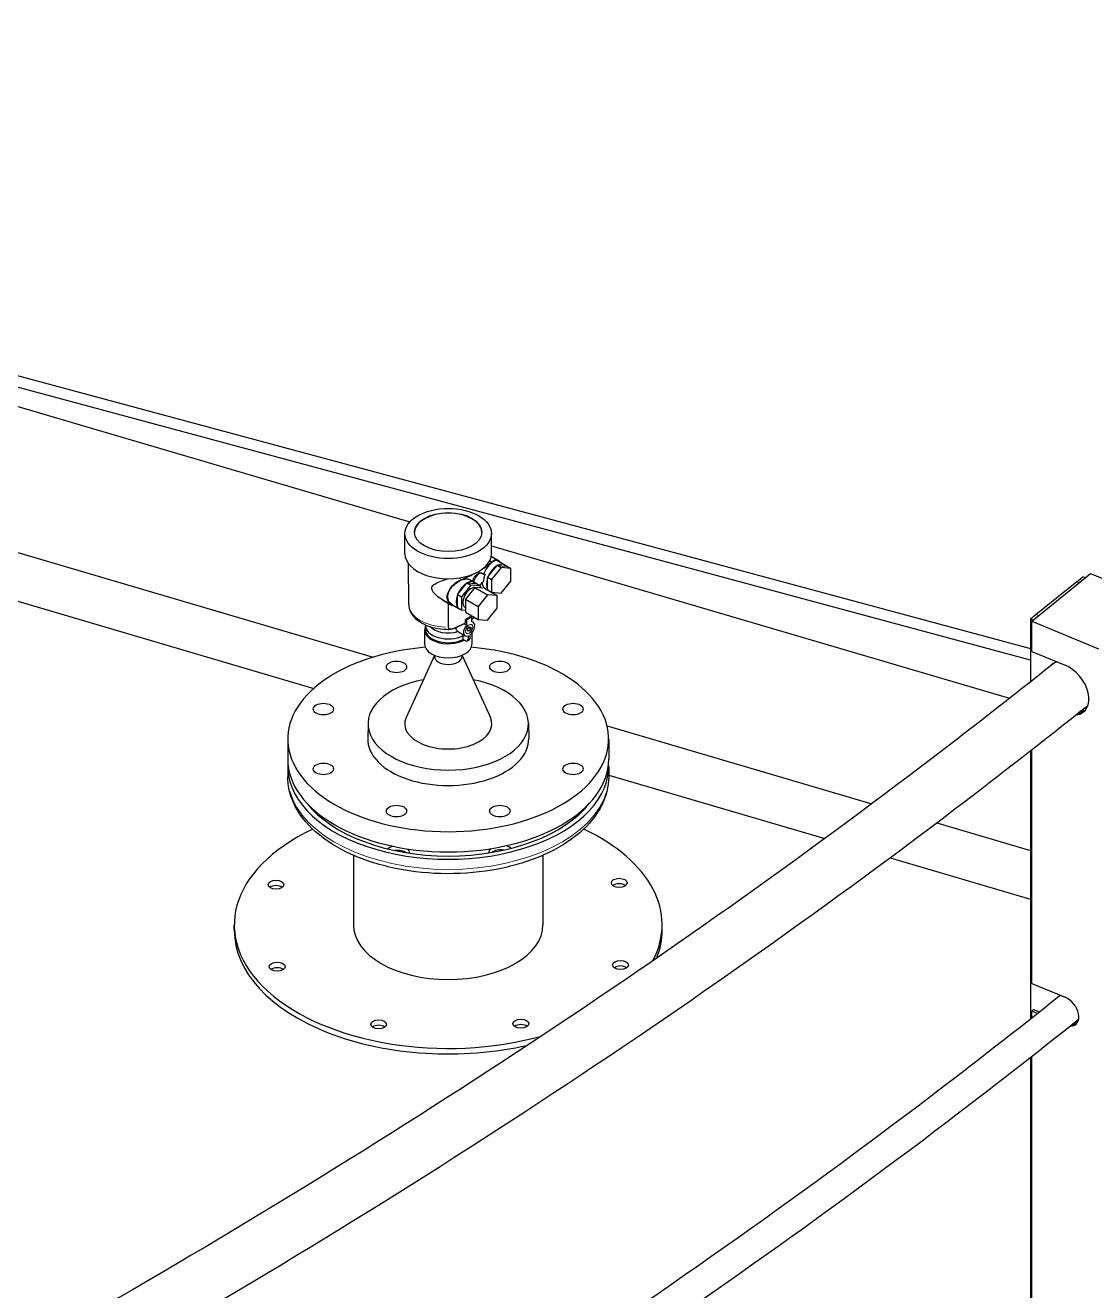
# Model space of a CAD drawing. Header units: millimetres. Extents: x 0 to 89100, y 0 to 63000.
# Drawn here: x 72503 to 73215, y 55637 to 56480 of the extents above; entities that cross this region are included whole.
import ezdxf

# ---------------------------------------------------------------- set-up
doc = ezdxf.new("R2010")
doc.units = ezdxf.units.MM
doc.header["$LTSCALE"] = 150
doc.layers.add('Visible', color=7, linetype='Continuous', lineweight=25)
doc.layers.add('Visible Narrow', color=7, linetype='Continuous', lineweight=18)

msp = doc.modelspace()

# ---------------------------------------------------------------- linework, layer by layer
at = {"layer": 'Visible'}
for p, q in [((73172.05, 56057.27), (68580.51, 57293.42)), ((68585.58, 57299.7), (73172.05, 56064.92)), ((72291.92, 56286.52), (72758.73, 56149.26)), ((72223.85, 56209.35), (72734.32, 56059.25)), ((72223.85, 56176.89), (72694.78, 56038.42)), ((72755.43, 56128.07), (72755.43, 56141.52)), ((72813.13, 56128.07), (72813.13, 56141.52)), ((72813.13, 56133.26), (73158.21, 56031.8)), ((72758.02, 56094.18), (72757.73, 56121.54)), ((72812.98, 56126.33), (72817.26, 56123.85)), ((72813.28, 56122.57), (72813.28, 56122.57)), ((72817.1, 56123.44), (72821.96, 56120.64)), ((72806.55, 56115.2), (72807.14, 56114.86)), ((72808.82, 56114.25), (72807.98, 56113.76)), ((72808.13, 56114.65), (72808.82, 56114.25)), ((72810.87, 56112.86), (72816.55, 56119.93)), ((72819.55, 56118.82), (72813.18, 56110.91)), ((72816.9, 56120.35), (72816.55, 56119.93)), ((72817.24, 56120.32), (72816.9, 56120.35)), ((72816.9, 56120.35), (72819.55, 56118.82)), ((72817.24, 56120.32), (72822.92, 56119.82)), ((72825.91, 56118.25), (72819.55, 56118.82)), ((72823.26, 56119.78), (72822.92, 56119.82)), ((72823.26, 56119.78), (72825.91, 56118.25)), ((72825.91, 56109.77), (72825.91, 56118.25)), ((73172.91, 56083.2), (73212.19, 56114.89)), ((73212.19, 56114.89), (73256.72, 56096.5)), ((72790.72, 56101.23), (72796.4, 56108.29)), ((72799.39, 56107.19), (72793.03, 56099.27)), ((72802.05, 56105.66), (72795.68, 56097.74)), ((72796.74, 56108.72), (72796.4, 56108.29)), ((72797.08, 56108.69), (72796.74, 56108.72)), ((72796.74, 56108.72), (72799.39, 56107.19)), ((72797.08, 56108.69), (72802.77, 56108.18)), ((72798.92, 56110.67), (72801.81, 56109)), ((72805.76, 56106.62), (72799.39, 56107.19)), ((72801.42, 56109.97), (72800.77, 56109.6)), ((72800.79, 56110.34), (72801.42, 56109.97)), ((72808.41, 56105.09), (72802.05, 56105.66)), ((72802.05, 56105.66), (72810.53, 56100.76)), ((72803.11, 56108.15), (72802.77, 56108.18)), ((72803.11, 56108.15), (72805.76, 56106.62)), ((72805.76, 56105.32), (72805.76, 56106.62)), ((72806.9, 56108.85), (72807.62, 56109.27)), ((72808.41, 56105.09), (72816.9, 56100.19)), ((72810.87, 56112.86), (72810.53, 56112.44)), ((72810.53, 56112.44), (72810.53, 56111.98)), ((72810.53, 56112.44), (72813.18, 56110.91)), ((72810.53, 56104.41), (72810.53, 56111.98)), ((72813.18, 56110.91), (72813.18, 56102.42)), ((72819.55, 56101.85), (72825.91, 56109.77)), ((73203.03, 56109.39), (73175.97, 56087.55)), ((73203.03, 56109.39), (73206.96, 56112.56)), ((73208.5, 56111.92), (73206.96, 56112.56)), ((72778.12, 56098.88), (72785.76, 56094.46)), ((72780.5, 56097.43), (72787.02, 56093.66)), ((72790.72, 56101.23), (72790.38, 56100.8)), ((72790.38, 56100.8), (72790.38, 56100.35)), ((72790.38, 56100.8), (72793.03, 56099.27)), ((72790.38, 56092.77), (72790.38, 56100.35)), ((72793.03, 56099.27), (72793.03, 56090.78)), ((72795.68, 56097.74), (72795.68, 56089.25)), ((72795.68, 56097.74), (72804.17, 56092.84)), ((72810.53, 56100.76), (72804.17, 56092.84)), ((72810.53, 56104.41), (72810.53, 56103.95)), ((72810.53, 56103.95), (72813.18, 56102.42)), ((72816.9, 56100.19), (72810.53, 56100.76)), ((72813.18, 56102.42), (72819.55, 56101.85)), ((72816.9, 56091.7), (72816.9, 56100.19)), ((72786.82, 56094.27), (72791.68, 56091.46)), ((72790.38, 56092.77), (72790.38, 56092.32)), ((72790.38, 56092.32), (72793.03, 56090.78)), ((72793.03, 56090.78), (72795.68, 56090.55)), ((72795.64, 56092.21), (72795.68, 56092.18)), ((72795.68, 56089.25), (72804.17, 56084.35)), ((72804.17, 56092.84), (72804.17, 56084.35)), ((72810.53, 56083.79), (72816.9, 56091.7)), ((72769.19, 56077.54), (72769.19, 56080.07)), ((72794.89, 56081.44), (72796.37, 56080.58)), ((72795.68, 56084.27), (72799.39, 56086.41)), ((72795.68, 56084.27), (72796.37, 56083.87)), ((72795.68, 56081.85), (72795.68, 56084.27)), ((72800.08, 56086.02), (72796.37, 56083.87)), ((72796.37, 56083.87), (72796.37, 56080.58)), ((72797.17, 56078.04), (72798.23, 56079.36)), ((72798.23, 56079.36), (72799.29, 56079.26)), ((72799.29, 56079.26), (72799.29, 56077.85)), ((72799.39, 56086.41), (72800.08, 56086.02)), ((72800.08, 56082.73), (72800.08, 56086.02)), ((72800.08, 56082.93), (72800.85, 56082.49)), ((72804.17, 56084.35), (72810.53, 56083.79)), ((73175.97, 56087.55), (73172.05, 56084.38)), ((73173.59, 56083.75), (73172.05, 56084.38)), ((73172.05, 56084.38), (73172.05, 56042.72)), ((73172.91, 56083.2), (73217.44, 56064.81)), ((73172.91, 56062.99), (73172.91, 56083.2)), ((72768.53, 56077.24), (72768.53, 56067.79)), ((72791.06, 56076.02), (72795.6, 56073.4)), ((72794.27, 56071.01), (72794.27, 56073.54)), ((72794.27, 56071.01), (72795.71, 56070.18)), ((72797.02, 56070.05), (72798.35, 56070.82)), ((72797.17, 56076.62), (72797.17, 56078.04)), ((72798.23, 56076.53), (72797.17, 56077.14)), ((72798.23, 56076.53), (72797.17, 56076.62)), ((72797.57, 56073.34), (72797.57, 56071.25)), ((72799.29, 56077.85), (72797.74, 56078.74)), ((72799.29, 56077.85), (72798.23, 56076.53)), ((72798.89, 56072.02), (72798.89, 56074.11)), ((72800.03, 56075.24), (72800.03, 56067.79)), ((73172.91, 56062.99), (73195.18, 56053.8)), ((72775.08, 56060.33), (72756.22, 56019.08)), ((72775.08, 56060.41), (72775.08, 56059.64)), ((72793.48, 56060.41), (72793.48, 56059.64)), ((72793.48, 56060.33), (72812.34, 56019.08)), ((73207.48, 56023.07), (73207.48, 56024.61)), ((73207.82, 56023.12), (73207.84, 56023.13)), ((72730.88, 56015.19), (72730.66, 56005.08)), ((72837.69, 56015.19), (72837.9, 56005.08)), ((72890.07, 56013.46), (73066.44, 55961.6)), ((72677.41, 56004.7), (72677.41, 55991.23)), ((72891.16, 56004.7), (72891.16, 55991.23)), ((73172.05, 55996.63), (73172.05, 55818.16)), ((73172.91, 55841.93), (73172.91, 55997.31)), ((72677.41, 55986.33), (72677.41, 55979.6)), ((72891.16, 55986.33), (72891.16, 55979.6)), ((72891.16, 55980.68), (73035.02, 55938.38)), ((73109.82, 55948.84), (73172.05, 55930.55)), ((72721.17, 55927.31), (72721.17, 55881)), ((72847.39, 55927.31), (72847.39, 55881)), ((73078.67, 55925.55), (73172.05, 55898.09)), ((72641.78, 55877.33), (72641.78, 55881)), ((72926.78, 55877.33), (72926.78, 55881)), ((73172.91, 55841.93), (73195.18, 55832.73)), ((73172.91, 55823.55), (73174.22, 55824.61)), ((73172.91, 55818.84), (73172.91, 55823.55)), ((73176.83, 55821.94), (73172.91, 55823.55)), ((73174.22, 55824.61), (73178.15, 55822.99)), ((73172.91, 55627.6), (73172.91, 55793.17)), ((73172.05, 55792.49), (73172.05, 55603.83))]:
    msp.add_line(p, q, dxfattribs=at)
for centre, major_axis, ratio, start_param, end_param in [((68289.52, 57194.93), (-6187.5, 0), 0.57735, 6.096202, 9.616876), ((68289.52, 57194.93), (6112.5, 0), 0.57735, 4.532673, 6.283185), ((72784.28, 56142.06), (22.5, 0), 0.57735, 0.031107, 3.110486), ((72784.28, 56128.07), (-28.85, 0), 0.57735, 0, 3.141593), ((72751.13, 56147.33), (-75, 0.57), 0.582366, 2.434326, 2.551797), ((72816.9, 56111.87), (5.06, 8.77), 0.57735, 6.069102, 7.020867), ((72751.13, 56147.33), (-75, 0.57), 0.582366, 2.169472, 2.308223), ((72804.7, 56110.64), (2.44, 4.22), 0.57735, 5.810554, 8.326613), ((72814.77, 56113.09), (5.06, 8.77), 0.57735, 1.767164, 2.319149), ((72751.13, 56142.79), (75, 0), 0.57735, 5.566576, 5.575616), ((72816.9, 56111.87), (-5.06, -8.77), 0.57735, 3.974707, 4.926472), ((72796.74, 56100.23), (-5.06, -8.77), 0.57735, 3.974707, 4.926472), ((72799.39, 56098.7), (-3.75, -6.5), 0.57735, 3.423121, 6.283185), ((72796.74, 56100.23), (5.06, 8.77), 0.57735, 6.069102, 7.020867), ((72751.13, 56142.79), (75, 0), 0.57735, 5.423638, 5.435901), ((72804.7, 56110.64), (2.44, 4.22), 0.57735, 4.061201, 4.620151), ((72816.9, 56111.87), (-5.06, -8.77), 0.57735, 5.021905, 5.973669), ((72796.74, 56100.23), (-5.06, -8.77), 0.57735, 5.021905, 5.973669), ((72816.9, 56111.87), (-5.06, -8.77), 0.57735, 6.152147, 6.23731), ((72816.9, 56111.87), (-5.06, -8.77), 0.57735, 0.045875, 0.131039), ((72796.74, 56100.23), (-5.06, -8.77), 0.57735, 6.152147, 6.414224), ((72784.28, 56077.24), (-15.75, 0), 0.57735, 5.993498, 8.603658), ((72784.28, 56080.07), (-15.09, 0), 0.57735, 6.219871, 8.577228), ((72784.28, 56083.23), (13.69, 0), 0.57735, 3.631309, 5.200368), ((72798.23, 56077.94), (-2.63, -4.55), 0.57735, 4.45059, 6.889049), ((72798.23, 56077.94), (2.63, 4.55), 0.57735, 4.106525, 6.544985), ((72784.28, 56077.54), (-15.09, 0), 0.57735, 0, 2.294043), ((72795.71, 56072.32), (1.31, -2.27), 0.57735, 5.497787, 7.068583), ((72797.03, 56073.09), (1.31, -2.27), 0.57735, 0, 0.785398), ((72784.28, 56077.24), (15.75, 0), 0.57735, 5.900477, 5.967098), ((72784.28, 56004.7), (106.88, 0), 0.57735, 1.714978, 7.7098), ((72784.28, 56067.79), (15.75, 0), 0.57735, 3.141593, 6.283185), ((72784.28, 56059.64), (9.2, 0), 0.57735, 3.141593, 6.283185), ((73198.58, 56039.13), (-12.25, 15.18), 0.664023, 5.987619, 6.413877), ((73199.89, 56040.19), (-12.25, 15.18), 0.664023, 0.065009, 0.133986), ((73195.18, 56037.87), (12.25, -15.18), 0.664023, 5.889638, 8.542551), ((72784.28, 56014.81), (53.41, 0), 0.57735, 1.88711, 7.537668), ((73196.49, 56038.93), (12.25, -15.18), 0.664023, 5.891148, 6.218176), ((73198.58, 56039.13), (-12.25, 15.18), 0.664023, 2.615552, 2.654421), ((73199.89, 56040.19), (12.25, -15.18), 0.664023, 5.758219, 5.924557), ((72784.28, 56014.81), (29.02, 0), 0.57735, 2.883467, 6.541311), ((72784.28, 56004.7), (53.63, 0), 0.57735, 3.12925, 6.295528), ((72784.28, 55986.33), (106.87, 0), 0.57735, 3.101885, 6.322893), ((72784.28, 55991.23), (106.88, 0), 0.57735, 3.141593, 6.283185), ((72784.28, 55986.33), (-103.12, 0), 0.57735, 0.421179, 2.720414), ((72701.44, 55956.84), (-8.06, 0), 0.57735, 5.948333, 6.03931), ((72701.44, 55953.78), (-8.06, 0), 0.57735, 5.546113, 5.642516), ((72867.73, 55957.69), (-8.06, 0), 0.57735, 1.632143, 1.853929), ((72867.73, 55954.62), (-8.06, 0), 0.57735, 3.755523, 3.839964), ((72867.73, 55957.69), (8.06, 0), 0.57735, 0.214849, 0.293057), ((72784.28, 55881), (-142.5, 0), 0.57735, 5.397967, 8.304481), ((72701.44, 55956.84), (-8.06, 0), 0.57735, 1.349021, 1.581683), ((72784.28, 55881), (142.5, 0), 0.57735, 5.989319, 7.168404), ((72750.57, 55928.97), (8.06, 0), 0.57735, 1.954208, 2.552229), ((72750.57, 55925.9), (-8.06, 0), 0.57735, 3.860795, 4.940877), ((72750.57, 55928.97), (8.06, 0), 0.57735, 6.218453, 6.864729), ((72819.45, 55929.32), (-8.06, 0), 0.57735, 5.739637, 6.374652), ((72819.45, 55926.26), (-8.06, 0), 0.57735, 4.47233, 5.604405), ((72819.45, 55929.32), (8.06, 0), 0.57735, 0.592893, 1.177447), ((72669.54, 55904.09), (-5.25, 0), 0.57735, 3.79273, 5.632048), ((72898.19, 55905.25), (-5.25, 0), 0.57735, 3.79273, 5.632048), ((68289.52, 57375.58), (6112.5, 0), 0.57735, 5.498769, 5.845871), ((72784.28, 55877.33), (-142.5, 0), 0.57735, 0, 1.951926), ((72784.28, 55881), (63.11, 0), 0.57735, 3.141593, 6.283185), ((72784.28, 55877.33), (142.5, 0), 0.57735, 6.057051, 6.283185), ((72670.37, 55849.41), (-5.25, 0), 0.57735, 3.79273, 5.632048), ((72899.02, 55850.57), (-5.25, 0), 0.57735, 3.79273, 5.632048), ((73198.58, 55824.8), (-7.06, 8.76), 0.664023, 6.182007, 6.280119), ((73195.18, 55823.54), (7.06, -8.76), 0.664023, 5.806209, 8.542551), ((72737.93, 55811.08), (-5.25, 0), 0.57735, 3.79273, 5.632048), ((72832.65, 55811.56), (-5.25, 0), 0.57735, 3.79273, 5.632048), ((73196.49, 55824.6), (7.06, -8.76), 0.664023, 5.808281, 6.170343), ((73198.58, 55824.8), (-7.06, 8.76), 0.664023, 2.476212, 2.599888), ((73199.89, 55825.86), (7.06, -8.76), 0.664023, 5.619216, 5.780244)]:
    msp.add_ellipse(centre, major_axis=major_axis, ratio=ratio, start_param=start_param, end_param=end_param, dxfattribs=at)
for centre, major_axis in [((72784.28, 56141.52), (28.85, 0)), ((72784.28, 56142.42), (22.49, 0)), ((72749.84, 56052.71), (6.75, 0)), ((72818.72, 56052.71), (-6.75, 0)), ((72701.13, 56024.59), (6.75, 0)), ((72867.43, 56024.59), (-6.75, 0)), ((72701.13, 55984.82), (6.75, 0)), ((72867.43, 55984.82), (-6.75, 0)), ((72749.84, 55956.7), (6.75, 0)), ((72818.72, 55956.7), (-6.75, 0)), ((72669.54, 55907.76), (-5.25, 0)), ((72898.19, 55908.93), (-5.25, 0)), ((72670.37, 55853.08), (5.25, 0)), ((72899.02, 55854.25), (5.25, 0)), ((72832.65, 55815.24), (5.25, 0)), ((72737.93, 55814.76), (5.25, 0))]:
    msp.add_ellipse(centre, major_axis=major_axis, ratio=0.57735, dxfattribs=at)
for points, knots in [([(72808.13, 56114.65), (72808.37, 56115.27), (72808.65, 56115.88), (72809.52, 56117.59), (72810.24, 56118.75), (72811.76, 56120.76), (72812.56, 56121.61), (72814.01, 56122.85), (72814.76, 56123.32), (72816.08, 56123.74), (72816.66, 56123.7), (72817.1, 56123.44)], [4.871802, 4.871802, 4.871802, 4.871802, 5.128842, 5.128842, 5.642729, 5.642729, 6.156616, 6.156616, 6.681331, 6.681331, 7.197392, 7.197392, 7.197392, 7.197392]), ([(72813.28, 56122.57), (72814.03, 56123.21), (72814.74, 56123.66), (72816.02, 56124.13), (72816.59, 56124.15), (72817.51, 56123.76), (72817.87, 56123.39), (72818.14, 56122.84)], [-3.204029, -3.204029, -3.204029, -3.204029, -2.670229, -2.670229, -2.139018, -2.139018, -1.653126, -1.653126, -1.653126, -1.653126]), ([(72800.79, 56110.34), (72800.82, 56110.46), (72800.85, 56110.57), (72801.07, 56111.28), (72801.35, 56111.87), (72801.99, 56112.91), (72802.4, 56113.43), (72803.27, 56114.32), (72803.73, 56114.68), (72804.6, 56115.18), (72805.06, 56115.35), (72805.88, 56115.45), (72806.26, 56115.37), (72806.55, 56115.2)], [2.155284, 2.155284, 2.155284, 2.155284, 2.204284, 2.204284, 2.449204, 2.449204, 2.694125, 2.694125, 2.939045, 2.939045, 3.183965, 3.183965, 3.428886, 3.428886, 3.428886, 3.428886]), ([(72778.12, 56098.88), (72776.69, 56099.87), (72775.49, 56100.99), (72774.24, 56102.58), (72773.8, 56103.24), (72773.4, 56104.38), (72773.32, 56104.81), (72773.38, 56105.63), (72773.49, 56105.98), (72773.92, 56106.75), (72774.29, 56107.13), (72775.4, 56108.04), (72776.37, 56108.59), (72778.87, 56109.73), (72780.55, 56110.35), (72782.97, 56111.1), (72783.5, 56111.26), (72784.05, 56111.41)], [0, 0, 0, 0, 0.707925, 0.707925, 1.061892, 1.061892, 1.286674, 1.286674, 1.498493, 1.498493, 1.789244, 1.789244, 2.298923, 2.298923, 2.903919, 2.903919, 3.072646, 3.072646, 3.072646, 3.072646]), ([(72785.76, 56094.46), (72785.08, 56095.01), (72784.54, 56095.71), (72783.8, 56097.36), (72783.61, 56098.3), (72783.65, 56100.39), (72783.91, 56101.53), (72784.89, 56103.86), (72785.62, 56105.03), (72787.44, 56107.2), (72788.52, 56108.19), (72790.79, 56109.83), (72791.96, 56110.48), (72793.13, 56110.93)], [-3.205861, -3.205861, -3.205861, -3.205861, -2.724972, -2.724972, -2.237427, -2.237427, -1.702767, -1.702767, -1.13974, -1.13974, -0.560633, -0.560633, 0, 0, 0, 0]), ([(72786.82, 56094.27), (72786.81, 56094.28), (72786.79, 56094.29), (72785.98, 56094.77), (72785.26, 56095.47), (72784.3, 56097.22), (72784.05, 56098.25), (72784.05, 56100.33), (72784.3, 56101.5), (72785.26, 56103.81), (72785.98, 56104.94), (72787.61, 56106.92), (72788.64, 56107.89), (72790.86, 56109.52), (72792.04, 56110.16), (72794.19, 56111), (72795.31, 56111.26), (72797.32, 56111.29), (72798.22, 56111.07), (72798.92, 56110.67)], [11.309835, 11.309835, 11.309835, 11.309835, 11.31849, 11.31849, 11.827909, 11.827909, 12.337329, 12.337329, 12.846749, 12.846749, 13.356169, 13.356169, 13.880884, 13.880884, 14.405599, 14.405599, 14.919486, 14.919486, 15.431973, 15.431973, 15.431973, 15.431973]), ([(72808.74, 56104.9), (72808.25, 56105.24), (72807.82, 56105.78), (72807.22, 56107.18), (72807.05, 56108.02), (72807.01, 56108.92)], [11.3811348, 11.3811348, 11.3811348, 11.3811348, 11.8291298, 11.8291298, 12.272605, 12.272605, 12.272605, 12.272605]), ([(72758.02, 56094.18), (72758.04, 56092.54), (72758.43, 56090.9), (72759.92, 56087.75), (72761.05, 56086.26), (72764.05, 56083.43), (72765.99, 56082.15), (72770.35, 56080.06), (72772.77, 56079.24), (72777.88, 56078.1), (72780.57, 56077.78), (72784.19, 56077.7), (72785.11, 56077.71), (72786.02, 56077.74)], [3.933162, 3.933162, 3.933162, 3.933162, 4.191912, 4.191912, 4.476242, 4.476242, 4.803205, 4.803205, 5.130167, 5.130167, 5.457129, 5.457129, 5.567973, 5.567973, 5.567973, 5.567973]), ([(72787.22, 56078.02), (72787.02, 56077.95), (72786.83, 56077.89), (72786.47, 56077.8), (72786.28, 56077.76), (72785.9, 56077.74), (72785.72, 56077.75), (72785.41, 56077.81), (72785.25, 56077.86), (72784.98, 56078.03), (72784.86, 56078.14), (72784.7, 56078.37), (72784.64, 56078.5), (72784.56, 56078.79), (72784.54, 56078.95), (72784.54, 56079.11)], [3.2899754, 3.2899754, 3.2899754, 3.2899754, 3.3945347, 3.3945347, 3.5013993, 3.5013993, 3.608264, 3.608264, 3.7101507, 3.7101507, 3.8120374, 3.8120374, 3.8933499, 3.8933499, 3.970751, 3.970751, 3.970751, 3.970751]), ([(72790.7, 56076.25), (72790.39, 56076.48), (72790.11, 56076.79), (72789.64, 56077.6), (72789.51, 56078.15), (72789.51, 56078.77), (72789.51, 56078.86), (72789.52, 56078.94)], [1.6590202, 1.6590202, 1.6590202, 1.6590202, 1.8665793, 1.8665793, 2.1333621, 2.1333621, 2.174108, 2.174108, 2.174108, 2.174108]), ([(72791.06, 56076.02), (72790.94, 56076.09), (72790.83, 56076.16), (72790.72, 56076.24), (72790.71, 56076.24), (72790.7, 56076.25)], [1.80912052, 1.80912052, 1.80912052, 1.80912052, 1.86810973, 1.86810973, 1.87365469, 1.87365469, 1.87365469, 1.87365469]), ([(73187.83, 56055.28), (73159, 56032.23), (73129.69, 56009.39), (72921.69, 55851.42), (72726.2, 55723.56), (72515.52, 55604.58)], [4.9108127, 4.9108127, 4.9108127, 4.9108127, 4.9352992, 4.9352992, 5.081742, 5.081742, 5.081742, 5.081742]), ([(73210.31, 56026.87), (73181.3, 56003.68), (73151.79, 55980.69), (72939.53, 55819.49), (72739.51, 55688.96), (72523.93, 55567.73)], [4.9108497, 4.9108497, 4.9108497, 4.9108497, 4.9352992, 4.9352992, 5.083906, 5.083906, 5.083906, 5.083906]), ([(72891.16, 55979.6), (72891.16, 55972.99), (72889.49, 55966.4), (72883.06, 55953.73), (72878.12, 55947.7), (72865.25, 55936.59), (72857.12, 55931.62), (72838.67, 55923.44), (72828.31, 55920.27), (72806.54, 55916.06), (72795.13, 55915), (72772.34, 55915.07), (72760.98, 55916.19), (72739.35, 55920.52), (72729.1, 55923.73), (72710.7, 55932.02), (72702.55, 55937.1), (72689.37, 55948.78), (72684.29, 55955.37), (72678.69, 55967.98), (72677.41, 55973.78), (72677.41, 55979.6)], [0.008831, 0.008831, 0.008831, 0.008831, 0.294075, 0.294075, 0.598345, 0.598345, 0.925387, 0.925387, 1.256053, 1.256053, 1.584993, 1.584993, 1.913137, 1.913137, 2.242124, 2.242124, 2.572816, 2.572816, 2.899405, 2.899405, 3.150424, 3.150424, 3.150424, 3.150424]), ([(73190.98, 55833.19), (73162.7, 55810.61), (73133.95, 55788.23), (72926.75, 55630.86), (72731.59, 55503.16), (72521.34, 55384.32)], [4.9113374, 4.9113374, 4.9113374, 4.9113374, 4.9352992, 4.9352992, 5.0813093, 5.0813093, 5.0813093, 5.0813093]), ([(73204.11, 55817.86), (73175.53, 55795.03), (73146.47, 55772.4), (72935.37, 55612.07), (72736.11, 55482), (72521.34, 55361.15)], [4.9111865, 4.9111865, 4.9111865, 4.9111865, 4.9352992, 4.9352992, 5.0835967, 5.0835967, 5.0835967, 5.0835967])]:
    msp.add_open_spline(points, degree=3, knots=knots, dxfattribs=at)
for points in [[(72780.5, 56097.43), (72779.7, 56097.89), (72778.9, 56098.37), (72778.12, 56098.88)], [(72812.89, 56102.59), (72812.87, 56102.57), (72812.86, 56102.55), (72812.85, 56102.53)], [(72790.49, 56092.15), (72788.8, 56092.66), (72787.21, 56093.45), (72785.76, 56094.46)]]:
    msp.add_open_spline(points, degree=3, dxfattribs=at)
for points, weights in [([(72784.54, 56079.11), (72784.45, 56087.1), (72784.37, 56095.19)], [1, 1.00002263283, 1.00002343723]), ([(72795.68, 56081.85), (72791.93, 56079.85), (72787.22, 56078.02)], [1.12803795338, 1.10643617134, 1]), ([(72801.94, 56085.64), (72800.99, 56085.01), (72800.08, 56084.43)], [1.10396554078, 1.11612090347, 1.12328005479]), ([(72794.27, 56073.54), (72794.17, 56073.91), (72794.07, 56074.28)], [1, 1.00012035345, 1.00015399108])]:
    msp.add_rational_spline(points, weights, degree=2, dxfattribs=at)
at = {"layer": 'Visible Narrow'}
for p, q in [((72812.01, 56123.3), (72813.21, 56122.6)), ((72791.49, 56111.87), (72793.04, 56110.98)), ((73204.5, 56108.78), (73203.11, 56109.35)), ((73176.05, 56087.52), (73177.44, 56086.95)), ((72798.82, 56071.98), (72797.63, 56071.29)), ((73207.81, 56023.12), (73207.76, 56023.07))]:
    msp.add_line(p, q, dxfattribs=at)
for centre, major_axis, start_param, end_param in [((72784.28, 56094.27), (-26.26, 0), 0.084895, 1.501925), ((72784.28, 55979.6), (106.87, 0), 3.298672, 6.126106)]:
    msp.add_ellipse(centre, major_axis=major_axis, ratio=0.57735, start_param=start_param, end_param=end_param, dxfattribs=at)
msp.add_ellipse((72798.23, 56077.94), major_axis=(-1.69, -2.92), ratio=0.57735, dxfattribs=at)
msp.add_open_spline([(73190.98, 55833.19), (73191.15, 55833.33), (73191.32, 55833.45), (73191.51, 55833.56), (73191.52, 55833.56), (73191.53, 55833.57)], degree=3, knots=[4.8586069, 4.8586069, 4.8586069, 4.8586069, 4.9797604, 4.9797604, 4.9877372, 4.9877372, 4.9877372, 4.9877372], dxfattribs=at)

doc.saveas('drawing.dxf')
